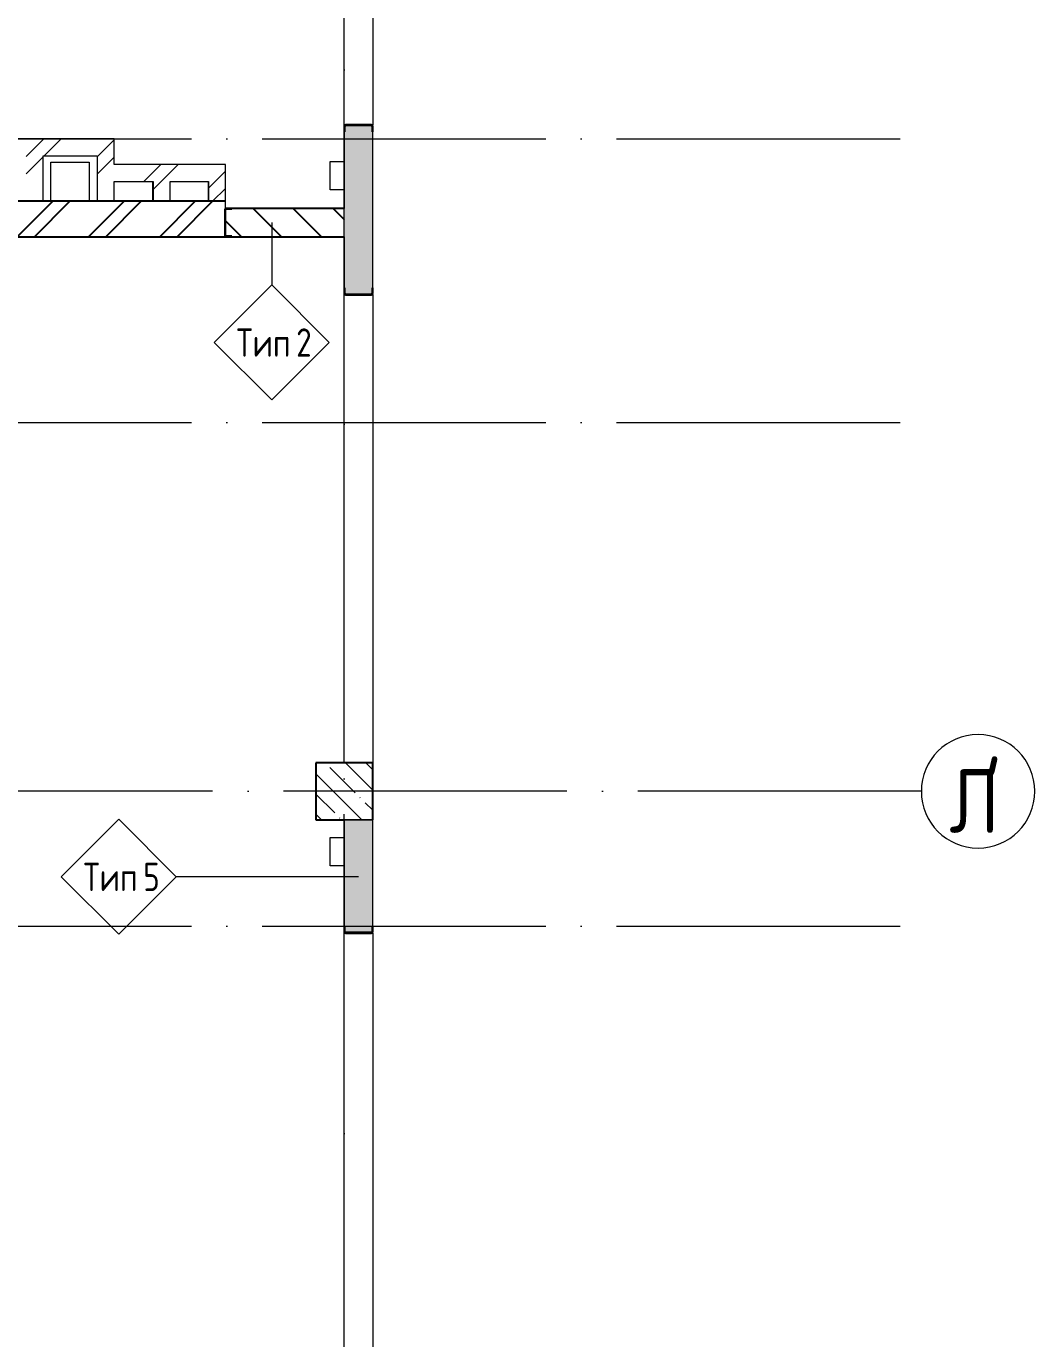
# Model space of a CAD drawing. Header units: millimetres. Extents: x -68946 to 288321, y -402657 to 324925.
# Drawn here: x 123889 to 131003, y -361053 to -351798 of the extents above; entities that cross this region are included whole.
import ezdxf

# ---------------------------------------------------------------- set-up
doc = ezdxf.new("R2010")
doc.units = ezdxf.units.MM
doc.linetypes.add('ADSK_Линия сетки', pattern=[2500, 2000, -250, 0, -250])
for name, color, linetype, lineweight in [('A-FLOR-____-OTLN', 192, 'Continuous', 9), ('A-WALL-____-IDEN', 250, 'Continuous', 9), ('A-WALL-____-MCUT', 250, 'Continuous', 13), ('A-WALL-____-PATT', 250, 'Continuous', 13), ('I-WALL-____-OTLN', 250, 'Continuous', 9), ('S-COLS-____-MCUT', 250, 'Continuous', 25), ('S-COLS-____-OTLN', 250, 'Continuous', 9), ('S-GRID-____-IDEN', 250, 'Continuous', 9), ('S-GRID-____-OTLN', 250, 'Continuous', 9)]:
    doc.layers.add(name, color=color, linetype=linetype, lineweight=lineweight)
doc.styles.add('GOST Common', font='', dxfattribs={"width": 0.9, "height": 350})
doc.styles.add('ISOCPEUR', font='isocpeur.ttf', dxfattribs={"width": 0.8, "height": 100})
doc.styles.get('GOST Common').set_extended_font_data('GOST Common')
pattern_1 = [(45, (-26617.47, -398117.93), (-251.4472, 251.4472), []), (45, (-26617.47, -397736.93), (-251.4472, 251.4472), [])]

# ---------------------------------------------------------------- blocks, each defined once
blk = doc.blocks.new('ADSK_КолоннаНесущая_Швеллер_Гнутый_ГОСТ 8278-83 - 200х50х4_таб_1 2-38569673-Кладочный план внутренних ограждающих конструкций на отм_ _12_600_ Секция 3_')
at = {"layer": 'S-COLS-____-MCUT'}
for p, q in [((39.9, 100), (-0.1, 100)), ((-0.1, 96), (39.9, 96)), ((39.9, 96), (39.9, 100)), ((-10.1, 90), (-10.1, -90)), ((-6.1, -90), (-6.1, 90)), ((39.9, -96), (-0.1, -96)), ((-0.1, -100), (39.9, -100)), ((39.9, -100), (39.9, -96))]:
    blk.add_line(p, q, dxfattribs=at)
for centre, radius, start, end in [((-0.1, 90), 10, 90, 180), ((-0.1, 90), 6, 90, 180), ((-0.1, -90), 10, 180, 270), ((-0.1, -90), 6, 180, 270)]:
    blk.add_arc(centre, radius, start, end, dxfattribs=at)
blk = doc.blocks.new('ADSK_КолоннаНесущая_Швеллер_Гнутый_ГОСТ 8278-83 - 200х50х4_таб_1 2-V19-Кладочный план внутренних ограждающих конструкций на отм_ _12_600_ Секция 3_')
at = {"layer": 'S-COLS-____-MCUT'}
for p, q in [((39.9, 100), (-0.1, 100)), ((-0.1, 96), (39.9, 96)), ((39.9, 96), (39.9, 100)), ((-10.1, 90), (-10.1, -90)), ((-6.1, -90), (-6.1, 90)), ((39.9, -96), (-0.1, -96)), ((-0.1, -100), (39.9, -100)), ((39.9, -100), (39.9, -96))]:
    blk.add_line(p, q, dxfattribs=at)
for centre, radius, start, end in [((-0.1, 90), 10, 90, 180), ((-0.1, 90), 6, 90, 180), ((-0.1, -90), 10, 180, 270), ((-0.1, -90), 6, 180, 270)]:
    blk.add_arc(centre, radius, start, end, dxfattribs=at)
blk = doc.blocks.new('Ось сетки - Круг_Ø8 мм-39983606-Кладочный план внутренних ограждающих конструкций на отм_ _12_600_ Секция 3_')
at = {"layer": 'S-GRID-____-IDEN'}
for start, end in [(360, 180), (180, 360)]:
    blk.add_arc((0, 0), 4, start, end, dxfattribs=at)
blk = doc.blocks.new('ADSK_Марка_Стена - Типоразмер_ADSK_Марка-30564887-Кладочный план внутренних ограждающих конструкций на отм_ _12_600_ Секция 3_')
at = {"layer": 'A-WALL-____-IDEN'}
for p, q in [((-0.156, 4.37), (-4.213, 0.312)), ((3.901, 0.312), (-0.156, 4.37)), ((-4.213, 0.312), (-0.156, -3.745)), ((-0.156, -3.745), (3.901, 0.312))]:
    blk.add_line(p, q, dxfattribs=at)

msp = doc.modelspace()

# ---------------------------------------------------------------- hatches: boundary and pattern name
h = msp.add_hatch()
h.set_pattern_fill('FP_3', color=256, style=0, pattern_type=2)
h.set_pattern_definition(pattern_1)
h.paths.add_polyline_path([(124833.2831, -353282.9344), (125293.5323, -353282.9344), (125293.5323, -353032.9344), (120643.5323, -353032.9344), (120643.5323, -353282.9344), (123313.1617, -353282.9344)])
h = msp.add_hatch()
h.set_pattern_fill('FP_2', color=256, style=0, pattern_type=2)
h.set_pattern_definition([(135, (-26617.47, -398117.93), (-141.42136, -141.42136), [])])
h.paths.add_polyline_path([(126132.5104, -353282.9344), (126132.5104, -353082.9344), (125293.5323, -353082.9344), (125293.5323, -353282.9344)])
at = {"layer": 'A-WALL-____-PATT', "lineweight": 15}
h = msp.add_hatch(dxfattribs=at)
h.set_pattern_fill('FP_23', color=256, style=0, pattern_type=2)
h.set_pattern_definition([(50, (-26617.47, -398117.93), (364.36793, -31.8783), [38.1, -419.1]), (355, (-26617.47, -398117.93), (-70.48585, 382.1133), [30.48, -335.28]), (100.451, (-26587.1, -398120.6), (293.885, 350.2334), [32.38, -356.18]), (46.184, (-26617.47, -398016.33), (542.1585, -84.0858), [57.15, -628.65]), (96.636, (-26572.3, -398023.34), (474.8049, 494.8554), [48.57, -534.27]), (351.184, (-26617.47, -398016.33), (474.8102, 494.85), [45.72, -502.92]), (21, (-26566.67, -398041.73), (303.22847, -204.53046), [38.1, -419.1]), (326, (-26566.67, -398041.73), (123.6039, 368.37604), [30.48, -335.28]), (71.451, (-26541.4, -398058.78), (426.8341, 163.8427), [32.38, -356.18]), (37.5, (-26617.47, -398117.93), (6.17665, 169.11015), [16.764, -314.452, 16.764, -323.596, -336.55]), (37.5, (-26617.47, -398117.93), (6.17665, 169.11015), [-671.576, 16.764, -319.786]), (7.5, (-26617.47, -398117.93), (133.63888, 200.3615), [16.764, -177.292, 16.764, -306.832, -128.27]), (7.5, (-26617.47, -398117.93), (133.63888, 200.3615), [-517.652, 16.764, -111.506]), (327.5, (-26730.75, -398117.93), (271.18182, -11.45836), [16.764, -110.236, 16.764, -379.476, -525.78]), (327.5, (-26730.75, -398117.93), (271.18182, -11.45836), [-523.24, 16.764, -509.016]), (317.5, (-26781.55, -398117.93), (296.2585, 50.85285), [16.764, -148.336, 16.764, -246.38, -373.38]), (317.5, (-26781.55, -398117.93), (296.2585, 50.85285), [-428.244, 16.764, -356.616])])
h.paths.add_polyline_path([(126332.5104, -397892.9338), (126332.5104, -397492.9344), (126132.5104, -397492.9344), (126132.5104, -397892.9338)])
h.paths.add_polyline_path([(126132.5104, -393792.9338), (126332.5104, -393792.9338), (126332.5104, -392992.9344), (126132.5104, -392992.9344), (126132.5104, -393448.7037)])
h.paths.add_polyline_path([(126332.5104, -391292.9344), (126332.5104, -390592.9344), (126132.5104, -390592.9344), (126132.5104, -391292.9344)])
h.paths.add_polyline_path([(126132.5104, -389292.9338), (126332.5104, -389292.9338), (126332.5104, -388492.9344), (126132.5104, -388492.9344), (126132.5104, -389208.4874)])
h.paths.add_polyline_path([(126132.5104, -384792.9338), (126332.5104, -384792.9338), (126332.5104, -383992.9344), (126132.5104, -383992.9344)])
h.paths.add_polyline_path([(126332.5104, -382292.9344), (126332.5104, -381592.9344), (126132.5104, -381592.9344), (126132.5104, -382292.9344)])
h.paths.add_polyline_path([(126332.5104, -380292.9338), (126332.5104, -379492.9344), (126132.5104, -379492.9344), (126132.5104, -380292.9338)])
h.paths.add_polyline_path([(126332.5104, -375792.9338), (126332.5104, -374992.9344), (126132.5104, -374992.9344), (126132.5104, -375792.9338)])
h.paths.add_polyline_path([(126132.5104, -373292.9344), (126332.5104, -373292.9344), (126332.5104, -372592.9344), (126132.5104, -372592.9344)])
h.paths.add_polyline_path([(126132.5104, -371292.9338), (126332.5104, -371292.9338), (126332.5104, -370492.9344), (126132.5104, -370492.9344), (126132.5104, -371187.5681)])
h.paths.add_polyline_path([(126332.5104, -366792.9338), (126332.5104, -365992.9344), (126132.5104, -365992.9344), (126132.5104, -366792.9338)])
h.paths.add_polyline_path([(126332.5104, -365092.9344), (126332.5104, -364392.9344), (126132.5104, -364392.9344), (126132.5104, -365092.9344)])
h.paths.add_polyline_path([(126132.5104, -362692.9344), (126332.5104, -362692.9344), (126332.5104, -362292.9338), (126132.5104, -362292.9338), (126132.5104, -362442.122)])
h.paths.add_polyline_path([(126332.5104, -361892.9338), (126332.5104, -361492.9344), (126132.5104, -361492.9344), (126132.5104, -361892.9338)])
h.paths.add_polyline_path([(126332.5104, -358192.9344), (126332.5104, -357392.9338), (126132.5104, -357392.9338), (126132.5104, -358192.9344)])
h.paths.add_polyline_path([(126132.5104, -353692.9338), (126332.5104, -353692.9338), (126332.5104, -352492.9338), (126132.5104, -352492.9338), (126132.5104, -353282.9344)])
h.paths.add_polyline_path([(126332.5104, -350392.9338), (126332.5104, -350092.9344), (126132.5104, -350092.9344), (126132.5104, -350392.9338)])
h.paths.add_polyline_path([(126332.5104, -349192.9344), (126332.5104, -347992.9344), (126132.5104, -347992.9344), (126132.5104, -349192.9344)])
h.paths.add_polyline_path([(126132.5104, -347092.9344), (126332.5104, -347092.9344), (126332.5104, -346392.9344), (126132.5104, -346392.9344)])
h.paths.add_polyline_path([(126332.5104, -344292.9338), (126332.5104, -343492.9344), (126132.5104, -343492.9344), (126132.5104, -344292.9338)])
h.paths.add_polyline_path([(126332.5104, -340192.9344), (126332.5104, -339542.9338), (126132.5104, -339542.9338), (126132.5104, -340192.9344)])
h = msp.add_hatch(dxfattribs=at)
h.set_pattern_fill('FP_3', color=256, style=0, pattern_type=2)
h.set_pattern_definition(pattern_1)
h.paths.add_polyline_path([(124508.5323, -352712.9338), (124508.5323, -352592.9338), (121418.5323, -352592.9338), (121418.5323, -352712.9338), (124388.5323, -352712.9338)])
h = msp.add_hatch(dxfattribs=at)
h.set_pattern_fill('FP_3', color=256, style=0, pattern_type=2)
h.set_pattern_definition(pattern_1)
h.paths.add_polyline_path([(124008.5323, -353032.9344), (124008.5323, -352712.9338), (123888.5323, -352712.9338), (123888.5323, -353032.9344)])
h = msp.add_hatch(dxfattribs=at)
h.set_pattern_fill('FP_3', color=256, style=0, pattern_type=2)
h.set_pattern_definition(pattern_1)
h.paths.add_polyline_path([(124388.5323, -353032.9344), (124508.5323, -353032.9344), (124508.5323, -352712.9338), (124388.5323, -352712.9338)])
h = msp.add_hatch(dxfattribs=at)
h.set_pattern_fill('FP_3', color=256, style=0, pattern_type=2)
h.set_pattern_definition(pattern_1)
h.paths.add_polyline_path([(124903.5323, -352892.9344), (125173.5323, -352892.9344), (125173.5323, -352772.9344), (124508.5323, -352772.9344), (124508.5323, -352892.9344), (124833.2831, -352892.9344)])
h = msp.add_hatch(dxfattribs=at)
h.set_pattern_fill('FP_3', color=256, style=0, pattern_type=2)
h.set_pattern_definition(pattern_1)
h.paths.add_polyline_path([(125293.5323, -353032.9344), (125293.5323, -352772.9344), (125173.5323, -352772.9344), (125173.5323, -353032.9344)])
h = msp.add_hatch(dxfattribs=at)
h.set_pattern_fill('FP_3', color=256, style=0, pattern_type=2)
h.set_pattern_definition(pattern_1)
h.paths.add_polyline_path([(124783.5323, -353032.9344), (124903.5323, -353032.9344), (124903.5323, -352892.9344), (124783.5323, -352892.9344)])
at = {"layer": 'S-COLS-____-OTLN', "lineweight": 5}
h = msp.add_hatch(dxfattribs=at)
h.set_pattern_fill('FP_1', color=256, style=0, pattern_type=2)
h.set_pattern_definition([(135, (-26617.47, -398117.93), (-142.5612, -142.5612), []), (135, (-26474.9, -398117.93), (-142.5612, -142.5612), [252.016, -50.403, 3.353, -47.05])])
h.paths.add_polyline_path([(125932.5104, -357392.9338), (126332.5104, -357392.9338), (126332.5104, -356992.9338), (125932.5104, -356992.9338)])

# ---------------------------------------------------------------- linework, layer by layer
for p, q in [((125293.5323, -353032.9344), (120638.5323, -353032.9344)), ((126132.5104, -353082.9344), (125293.5323, -353082.9344)), ((120507.5323, -353282.9344), (126132.5104, -353282.9344))]:
    msp.add_line(p, q)
at = {"layer": 'A-FLOR-____-OTLN'}
for p, q in [((124062.5104, -352757.9338), (124332.5104, -352757.9338)), ((124062.5104, -353032.9338), (124062.5104, -352757.9338)), ((124332.5104, -352757.9338), (124332.5104, -353032.9338)), ((126032.5104, -352952.9338), (126032.5104, -352752.9338)), ((126032.5104, -352752.9338), (126132.5104, -352752.9338)), ((124778.5323, -352892.9344), (124778.5323, -353032.9344)), ((125172.5104, -352892.9344), (125172.5104, -353032.8865)), ((126132.5104, -352952.9338), (126032.5104, -352952.9338)), ((126032.5104, -357717.9338), (126032.5104, -357517.9338)), ((126032.5104, -357517.9338), (126132.5104, -357517.9338)), ((126132.5104, -357717.9338), (126032.5104, -357717.9338))]:
    msp.add_line(p, q, dxfattribs=at)
at = {"layer": 'A-WALL-____-IDEN'}
for p, q in [((125620.3195, -353182.9344), (125620.3195, -353621.4932)), ((126232.5104, -357794.8336), (124946.8854, -357794.8336))]:
    msp.add_line(p, q, dxfattribs=at)
at = {"layer": 'A-WALL-____-MCUT', "color": 7, "lineweight": 15}
for p, q in [((126132.5104, -352492.9338), (126132.5104, -353082.9344)), ((126332.5104, -352492.9338), (126132.5104, -352492.9338)), ((126332.5104, -353692.9338), (126332.5104, -352492.9338)), ((124508.5323, -352592.9338), (120638.5323, -352592.9338)), ((124508.5323, -352772.9344), (124508.5323, -352592.9338)), ((124008.5323, -352712.9338), (124388.5323, -352712.9338)), ((124008.5323, -353032.9344), (124008.5323, -352712.9338)), ((124388.5323, -352712.9338), (124388.5323, -353032.9344)), ((125293.5323, -352772.9344), (124508.5323, -352772.9344)), ((125293.5323, -353082.9344), (125293.5323, -352772.9344)), ((124508.5323, -353032.9344), (124508.5323, -352892.9344)), ((124508.5323, -352892.9344), (124783.5323, -352892.9344)), ((124783.5323, -352892.9344), (124783.5323, -353032.9344)), ((124903.5323, -353032.9344), (124903.5323, -352892.9344)), ((124903.5323, -352892.9344), (125173.5323, -352892.9344)), ((125173.5323, -352892.9344), (125173.5323, -353032.9344)), ((124008.5323, -353032.9344), (125293.5323, -353032.9344)), ((126132.5104, -353282.9344), (126132.5104, -353692.9338)), ((126132.5104, -353692.9338), (126332.5104, -353692.9338)), ((126132.5104, -357392.9338), (126132.5104, -358192.9344)), ((126332.5104, -358192.9344), (126332.5104, -357392.9338)), ((126132.5104, -358192.9344), (126332.5104, -358192.9344))]:
    msp.add_line(p, q, dxfattribs=at)
at = {"layer": 'A-WALL-____-MCUT', "lineweight": 15}
for p, q in [((125293.5323, -353082.9344), (125293.5323, -353282.9344)), ((126132.5104, -353282.9344), (126132.5104, -353082.9344)), ((126332.5104, -357392.9338), (126132.5104, -357392.9338))]:
    msp.add_line(p, q, dxfattribs=at)
at = {"layer": 'I-WALL-____-OTLN', "lineweight": 15}
for p, q in [((126132.5104, -352492.9338), (126132.5104, -350792.9338)), ((126332.5104, -350792.9338), (126332.5104, -352492.9338)), ((126132.5104, -356992.9338), (126132.5104, -353692.9338)), ((126332.5104, -353692.9338), (126332.5104, -356992.9338)), ((126132.5104, -361492.9344), (126132.5104, -358192.9344)), ((126332.5104, -358192.9344), (126332.5104, -361492.9344))]:
    msp.add_line(p, q, dxfattribs=at)
at = {"layer": 'S-COLS-____-MCUT'}
for p, q in [((126332.5104, -356992.9338), (125932.5104, -356992.9338)), ((125932.5104, -356992.9338), (125932.5104, -357392.9338)), ((126332.5104, -357392.9338), (126332.5104, -356992.9338)), ((125932.5104, -357392.9338), (126132.5104, -357392.9338))]:
    msp.add_line(p, q, dxfattribs=at)
at = {"layer": 'S-COLS-____-OTLN'}
msp.add_line((126132.5104, -357392.9338), (126332.5104, -357392.9338), dxfattribs=at)
at = {"layer": 'S-GRID-____-OTLN', "linetype": 'ADSK_Линия сетки'}
for p, q in [((126132.5323, -401856.7737), (126132.5323, -336915.9292)), ((105552.8046, -352592.9338), (130203.4118, -352592.9338)), ((105552.8046, -354592.9338), (130203.4118, -354592.9338)), ((130203.4118, -357192.9338), (105552.8046, -357192.9338)), ((105552.8046, -358142.9338), (130203.4118, -358142.9338))]:
    msp.add_line(p, q, dxfattribs=at)

# ---------------------------------------------------------------- block references
at = {"layer": 'A-WALL-____-IDEN', "xscale": 99.99999999999993, "yscale": 99.99999999999993, "zscale": 99.99999999999993}
for p in [(125635.9445, -354058.4601), (124556.7935, -357826.0836)]:
    msp.add_blockref('ADSK_Марка_Стена - Типоразмер_ADSK_Марка-30564887-Кладочный план внутренних ограждающих конструкций на отм_ _12_600_ Секция 3_', p, dxfattribs=at)
at = {"layer": 'S-COLS-____-OTLN'}
for p, rotation in [((126232.5104, -352503.0338), 269.9999999999649), ((126232.5104, -353682.8338), 89.99999999996523), ((126232.5104, -358182.8344), 89.99999999996523)]:
    msp.add_blockref('ADSK_КолоннаНесущая_Швеллер_Гнутый_ГОСТ 8278-83 - 200х50х4_таб_1 2-38569673-Кладочный план внутренних ограждающих конструкций на отм_ _12_600_ Секция 3_', p, dxfattribs=dict(at, rotation=rotation))
msp.add_blockref('ADSK_КолоннаНесущая_Швеллер_Гнутый_ГОСТ 8278-83 - 200х50х4_таб_1 2-V19-Кладочный план внутренних ограждающих конструкций на отм_ _12_600_ Секция 3_', (125298.6323, -353182.9344), dxfattribs=at)
at = {"layer": 'S-GRID-____-IDEN', "xscale": 99.99999999999993, "yscale": 99.99999999999993, "zscale": 99.99999999999993, "rotation": 89.9999999999998}
msp.add_blockref('Ось сетки - Круг_Ø8 мм-39983606-Кладочный план внутренних ограждающих конструкций на отм_ _12_600_ Секция 3_', (130603.4118, -357192.9338), dxfattribs=at)

# ---------------------------------------------------------------- texts
at = {"layer": 'A-WALL-____-IDEN', "char_height": 200, "attachment_point": 1, "style": 'ISOCPEUR'}
for s, insert, width in [('Тип', (125371.5636, -353928.7915), 387.215062), (' 2', (125691.048, -353928.7915), 230.084312), ('Тип', (124292.4126, -357696.415), 387.215062), (' 5', (124611.897, -357696.415), 230.084312)]:
    msp.add_mtext(s, dxfattribs=dict(at, insert=insert, width=width))
at = {"layer": 'S-GRID-____-IDEN', "color": 18, "true_color": 0x000000, "char_height": 450, "attachment_point": 1, "style": 'GOST Common'}
for s, insert, width in [("\\fGOST Common|b0|i0|c204|p34|;\\W.9;'", (130651.3159, -357035.7082), 137.088562), ('\\fGOST Common|b0|i0|c204|p34|;\\W.9;Л', (130401.2847, -357035.7082), 303.037875)]:
    msp.add_mtext(s, dxfattribs=dict(at, insert=insert, width=width))

doc.saveas('drawing.dxf')
